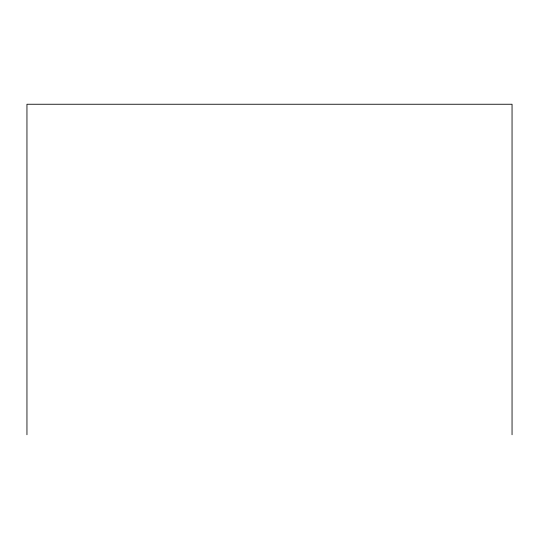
<?xml version="1.0" encoding="UTF-8"?>
<svg xmlns="http://www.w3.org/2000/svg" width="539" height="539" viewBox="0 0 539 539"><rect width="100%" height="100%" fill="white"/><g stroke="black" fill="none" stroke-linecap="round" stroke-linejoin="round"><path stroke-width="0.81" d="M512.05 434.751L512.05 104.249L26.95 104.249L26.95 434.751"/></g></svg>
